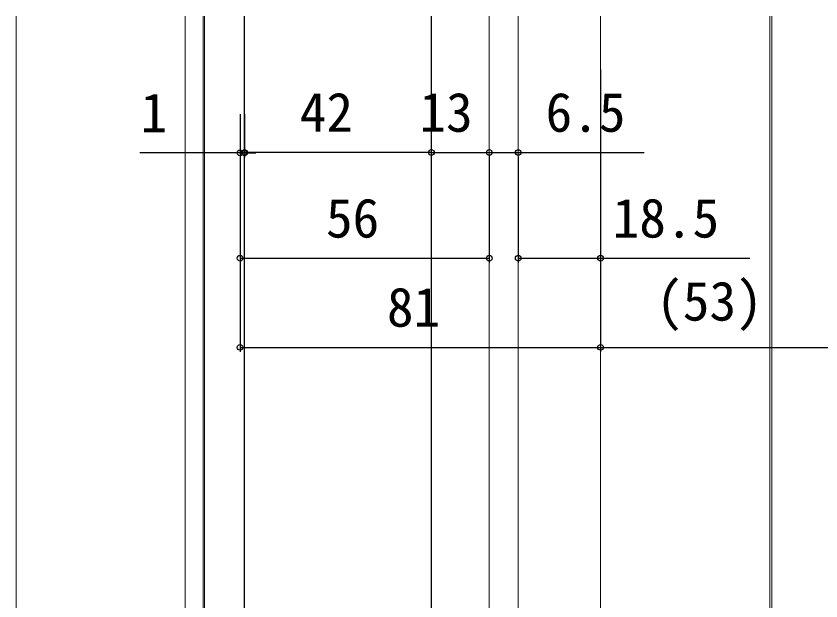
# Model space of a CAD drawing. Units: millimetres, scale not verified. Extents: x -525 to 525, y -783 to 779.
# Drawn here: x -324.2 to -143.4, y -91.3 to 40 of the extents above; entities that cross this region are included whole.
import ezdxf
from ezdxf.enums import TextEntityAlignment as Align

# ---------------------------------------------------------------- set-up
doc = ezdxf.new("R2010")
doc.units = ezdxf.units.MM
doc.header["$LTSCALE"] = 4
doc.layers.add('0-4_YKK_12', color=2, linetype='Continuous', lineweight=18)
doc.layers.add('0-5_YKK_13', color=4, linetype='Continuous')
doc.layers.add('0-7_YKK_D', color=6, linetype='Continuous')
doc.styles.add('ＭＳ ゴシック', font='')
doc.styles.get('ＭＳ ゴシック').set_extended_font_data('MS Gothic')

msp = doc.modelspace()

# ---------------------------------------------------------------- linework, layer by layer
at = {"layer": '0-4_YKK_12'}
for p, q in [((-324.203, -184.033), (-324.203, 39.967)), ((-286.198, -184.033), (-286.198, 39.967)), ((-282.198, -184.033), (-282.198, 39.967)), ((-281.897, -156.533), (-281.897, 39.967)), ((-217.898, -147.777), (-217.898, 39.967)), ((-211.398, -147.833), (-211.398, 39.967)), ((-192.898, -290.532), (-192.898, 39.967)), ((-192.897, -46.062), (-192.898, 39.967)), ((-154.9, -154.73), (-154.9, 39.967)), ((-154.4, -154.907), (-154.4, 39.967))]:
    msp.add_line(p, q, dxfattribs=at)
at = {"layer": '0-5_YKK_13'}
for p, q in [((-272.897, -156.533), (-272.897, 39.967)), ((-230.897, -156.533), (-230.897, 39.967))]:
    msp.add_line(p, q, dxfattribs=at)
at = {"layer": '0-7_YKK_D'}
for p, q in [((-192.897, 27.969), (-192.897, -15.387)), ((-273.897, 17.969), (-273.897, -15.387)), ((-273.897, 17.969), (-273.897, -35.387)), ((-273.897, 17.969), (-273.897, 8.258)), ((-272.897, 17.969), (-272.897, 8.258)), ((-192.897, 17.969), (-192.897, -35.387)), ((-192.897, 17.969), (-192.897, -35.387)), ((-273.897, 9.258), (-296.382, 9.258)), ((-272.897, 9.258), (-273.897, 9.258)), ((-230.897, 9.363), (-272.897, 9.363)), ((-272.897, 9.258), (-270.347, 9.258)), ((-230.897, 9.363), (-217.897, 9.363)), ((-217.897, 8.742), (-217.897, -15.387)), ((-211.398, 8.372), (-211.398, -15.387)), ((-211.398, 8.368), (-211.398, 8.363)), ((-273.897, -14.387), (-217.897, -14.387)), ((-273.897, -34.387), (-192.897, -34.387)), ((-192.897, -34.387), (-139.897, -34.387))]:
    msp.add_line(p, q, dxfattribs=at)
for points in [[(-217.897, 9.363), (-211.398, 9.363), (-183.138, 9.363)], [(-211.398, -14.387), (-192.897, -14.387), (-159.347, -14.387)]]:
    msp.add_lwpolyline(points, dxfattribs=at)
for centre in [(-273.897, 9.258), (-272.897, 9.363), (-272.897, 9.258), (-230.897, 9.363), (-230.897, 9.363), (-217.897, 9.363), (-217.897, 9.363), (-211.398, 9.363), (-273.897, -14.387), (-217.897, -14.387), (-211.398, -14.387), (-192.897, -14.387), (-273.897, -34.387), (-192.897, -34.387), (-192.897, -34.387)]:
    msp.add_circle(centre, 0.637, dxfattribs=at)

# ---------------------------------------------------------------- texts
at = {"layer": '0-7_YKK_D', "style": 'ＭＳ ゴシック'}
for s, p in [('1', (-296.223, 11.258)), ('42', (-260.488, 11.363)), ('13', (-233.602, 11.363)), ('6.5', (-205.252, 11.363)), ('56', (-254.591, -12.387)), ('18.5', (-190.188, -12.387)), ('(53)', (-180.408, -31.023)), ('81', (-240.897, -32.387))]:
    msp.add_text(s, height=8.798, dxfattribs=at).set_placement(p, align=Align.BOTTOM_LEFT)

doc.saveas('drawing.dxf')
